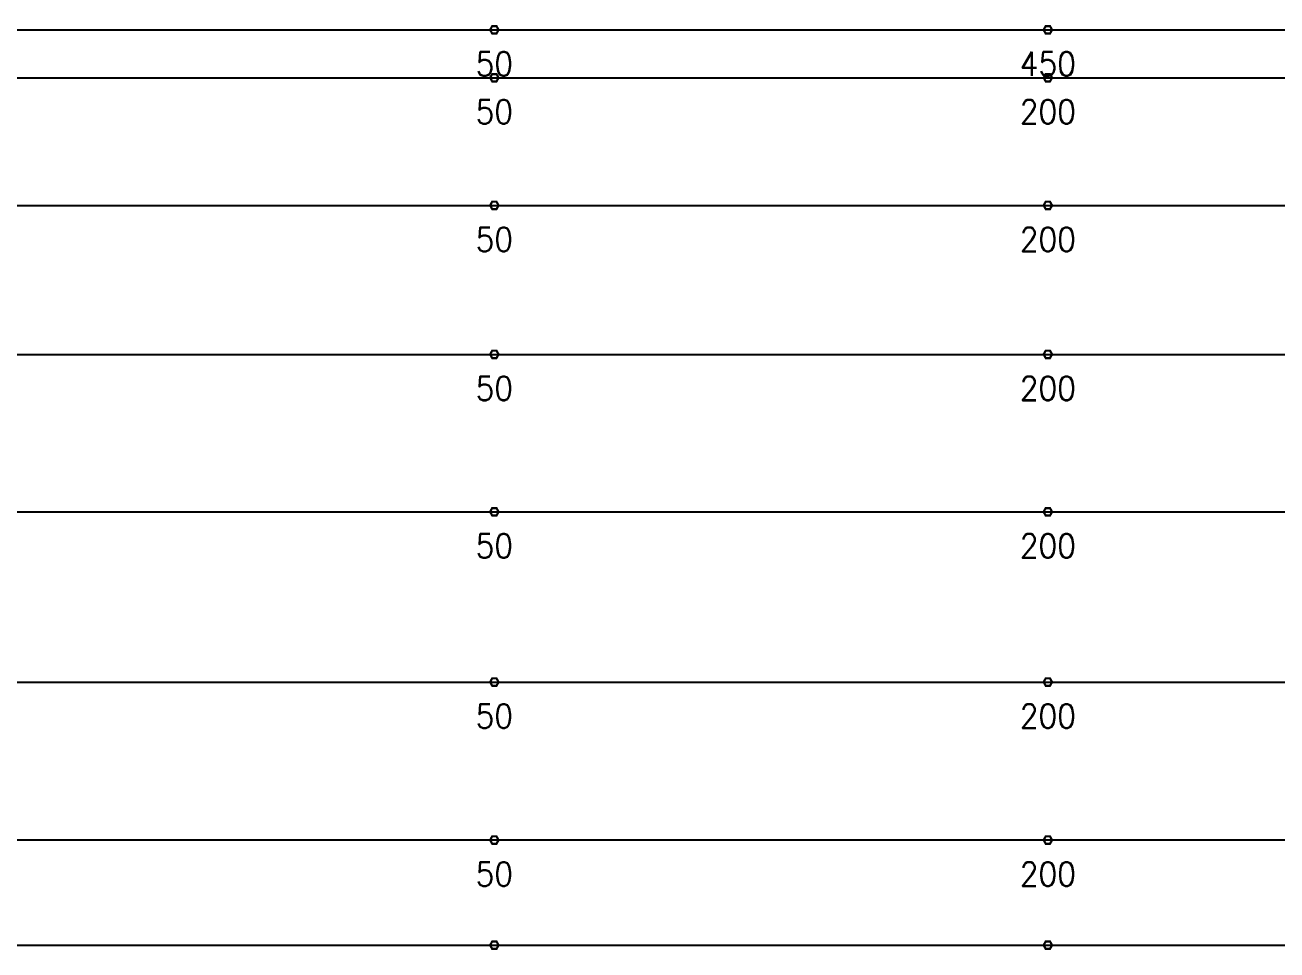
# Model space of a CAD drawing. Header units: millimetres. Extents: x 131700 to 589785, y -24154 to 46087.
# Drawn here: x 414241 to 426002, y 9101 to 17795 of the extents above; entities that cross this region are included whole.
import ezdxf
from ezdxf.enums import TextEntityAlignment as Align

# ---------------------------------------------------------------- set-up
doc = ezdxf.new("R2010")
doc.units = ezdxf.units.MM
doc.layers.get('0').update_dxf_attribs({"lineweight": 20})
doc.layers.add('ARES_TAG', color=3, linetype='Continuous')
doc.layers.add('NDC_S_TENDON', color=10, linetype='Continuous')
doc.layers.add('Current_plane_Column', color=7, linetype='Continuous', true_color=0x4b00ff)
doc.layers.add('NDC_LCAP', color=87, linetype='Continuous', plot=False)
doc.layers.add('NDC_S-TENDON', color=6, linetype='Continuous', lineweight=35)
doc.layers.add('NDC_S_ANNO', color=7, linetype='Continuous', lineweight=20)
doc.styles.add('ARES_BIGTEXT', font='VHARIALN.TTF')
doc.styles.add('ARES_ROMANS_0.36', font='romans.shx', dxfattribs={"width": 0.36, "bigfont": 'vns.shx'})
doc.styles.get("Standard").update_dxf_attribs({"font": 'arial.ttf'})

# ---------------------------------------------------------------- blocks, each defined once
blk = doc.blocks.new('*U583')
at = {"layer": 'NDC_S_TENDON'}
blk.add_line((5123, 0), (56672, 0), dxfattribs=at)
at = {"layer": 'ARES_TAG', "style": 'ARES_ROMANS_0.36', "width": 0.36}
blk.add_attdef('S3', text='', height=375, dxfattribs=at).set_placement((-9038, 0), align=Align.MIDDLE_CENTER)
at = {"layer": 'NDC_LCAP', "style": 'ARES_BIGTEXT'}
blk.add_attdef('L', text='', height=350, dxfattribs=at).set_placement((-9769, 0), align=Align.MIDDLE_RIGHT)
blk = doc.blocks.new('*U586')
at = {"layer": 'NDC_S_TENDON'}
blk.add_line((5123, 0), (56672, 0), dxfattribs=at)
at = {"layer": 'ARES_TAG', "style": 'ARES_ROMANS_0.36', "width": 0.36}
blk.add_attdef('S3', text='', height=375, dxfattribs=at).set_placement((-10219, 0), align=Align.MIDDLE_CENTER)
at = {"layer": 'NDC_LCAP', "style": 'ARES_BIGTEXT'}
blk.add_attdef('L', text='', height=350, dxfattribs=at).set_placement((-10950, 0), align=Align.MIDDLE_RIGHT)
blk = doc.blocks.new('*U598')
at = {"layer": 'NDC_S_TENDON'}
blk.add_line((5123, 0), (56672, 0), dxfattribs=at)
at = {"layer": 'ARES_TAG', "style": 'ARES_ROMANS_0.36', "width": 0.36}
blk.add_attdef('S3', text='', height=375, dxfattribs=at).set_placement((-9956, 0), align=Align.MIDDLE_CENTER)
at = {"layer": 'NDC_LCAP', "style": 'ARES_BIGTEXT'}
blk.add_attdef('L', text='', height=350, dxfattribs=at).set_placement((-10687, 0), align=Align.MIDDLE_RIGHT)
blk = doc.blocks.new('*U601')
at = {"layer": 'NDC_S_TENDON'}
blk.add_line((5123, 0), (56672, 0), dxfattribs=at)
at = {"layer": 'ARES_TAG', "style": 'ARES_ROMANS_0.36', "width": 0.36}
blk.add_attdef('S3', text='', height=375, dxfattribs=at).set_placement((-9042, 0), align=Align.MIDDLE_CENTER)
at = {"layer": 'NDC_LCAP', "style": 'ARES_BIGTEXT'}
blk.add_attdef('L', text='', height=350, dxfattribs=at).set_placement((-9773, 0), align=Align.MIDDLE_RIGHT)
blk = doc.blocks.new('*U605')
at = {"layer": 'NDC_S_TENDON'}
blk.add_line((-16450, 0), (25150, 0), dxfattribs=at)
at = {"layer": 'ARES_TAG', "style": 'ARES_ROMANS_0.36', "width": 0.36}
blk.add_attdef('S3', text='', height=375, rotation=6.4084, dxfattribs=at).set_placement((-31310, -1669), align=Align.MIDDLE_CENTER)
at = {"layer": 'NDC_LCAP', "style": 'ARES_BIGTEXT'}
blk.add_attdef('L', text='', height=350, rotation=6.4084, dxfattribs=at).set_placement((-32037, -1751), align=Align.MIDDLE_RIGHT)
blk = doc.blocks.new('*U604')
at = {"layer": 'NDC_S_TENDON'}
blk.add_line((-16450, 0), (25150, 0), dxfattribs=at)
at = {"layer": 'ARES_TAG', "style": 'ARES_ROMANS_0.36', "width": 0.36}
blk.add_attdef('S3', text='', height=375, rotation=5.4684, dxfattribs=at).set_placement((-31315, -1423), align=Align.MIDDLE_CENTER)
at = {"layer": 'NDC_LCAP', "style": 'ARES_BIGTEXT'}
blk.add_attdef('L', text='', height=350, rotation=5.4684, dxfattribs=at).set_placement((-32043, -1493), align=Align.MIDDLE_RIGHT)
blk = doc.blocks.new('TDX')
at = {"layer": 'NDC_S-TENDON', "linetype": 'Continuous'}
for points, elevation in [([(36090, 8250, 20, 20, 0), (36070, 8285, 20, 20, 0), (36030, 8285, 20, 20, 0), (36010, 8250, 20, 20, 0), (36030, 8215, 20, 20, 0), (36070, 8215, 20, 20, 0)], 2550), ([(36090, 8250, 20, 20, 0), (36070, 8285, 20, 20, 0), (36030, 8285, 20, 20, 0), (36010, 8250, 20, 20, 0), (36030, 8215, 20, 20, 0), (36070, 8215, 20, 20, 0)], 2550), ([(36090, 8250, 20, 20, 0), (36070, 8285, 20, 20, 0), (36030, 8285, 20, 20, 0), (36010, 8250, 20, 20, 0), (36030, 8215, 20, 20, 0), (36070, 8215, 20, 20, 0)], 5039), ([(36090, 8250, 20, 20, 0), (36070, 8285, 20, 20, 0), (36030, 8285, 20, 20, 0), (36010, 8250, 20, 20, 0), (36030, 8215, 20, 20, 0), (36070, 8215, 20, 20, 0)], 5039), ([(36090, 8249, 20, 20, 0), (36070, 8284, 20, 20, 0), (36030, 8284, 20, 20, 0), (36010, 8249, 20, 20, 0), (36030, 8214, 20, 20, 0), (36070, 8214, 20, 20, 0)], 4464), ([(36090, 8249, 20, 20, 0), (36070, 8284, 20, 20, 0), (36030, 8284, 20, 20, 0), (36010, 8249, 20, 20, 0), (36030, 8214, 20, 20, 0), (36070, 8214, 20, 20, 0)], 4464), ([(41290, 8250, 20, 20, 0), (41270, 8285, 20, 20, 0), (41230, 8285, 20, 20, 0), (41210, 8250, 20, 20, 0), (41230, 8215, 20, 20, 0), (41270, 8215, 20, 20, 0)], 2950), ([(41290, 8250, 20, 20, 0), (41270, 8285, 20, 20, 0), (41230, 8285, 20, 20, 0), (41210, 8250, 20, 20, 0), (41230, 8215, 20, 20, 0), (41270, 8215, 20, 20, 0)], 2950), ([(41290, 8250, 20, 20, 0), (41270, 8285, 20, 20, 0), (41230, 8285, 20, 20, 0), (41210, 8250, 20, 20, 0), (41230, 8215, 20, 20, 0), (41270, 8215, 20, 20, 0)], 2950), ([(41290, 8250, 20, 20, 0), (41270, 8285, 20, 20, 0), (41230, 8285, 20, 20, 0), (41210, 8250, 20, 20, 0), (41230, 8215, 20, 20, 0), (41270, 8215, 20, 20, 0)], 2950), ([(41290, 8250, 20, 20, 0), (41270, 8285, 20, 20, 0), (41230, 8285, 20, 20, 0), (41210, 8250, 20, 20, 0), (41230, 8215, 20, 20, 0), (41270, 8215, 20, 20, 0)], 5439), ([(41290, 8250, 20, 20, 0), (41270, 8285, 20, 20, 0), (41230, 8285, 20, 20, 0), (41210, 8250, 20, 20, 0), (41230, 8215, 20, 20, 0), (41270, 8215, 20, 20, 0)], 5439), ([(41290, 8250, 20, 20, 0), (41270, 8285, 20, 20, 0), (41230, 8285, 20, 20, 0), (41210, 8250, 20, 20, 0), (41230, 8215, 20, 20, 0), (41270, 8215, 20, 20, 0)], 5439), ([(41290, 8250, 20, 20, 0), (41270, 8285, 20, 20, 0), (41230, 8285, 20, 20, 0), (41210, 8250, 20, 20, 0), (41230, 8215, 20, 20, 0), (41270, 8215, 20, 20, 0)], 5439), ([(41290, 8249, 20, 20, 0), (41270, 8284, 20, 20, 0), (41230, 8284, 20, 20, 0), (41210, 8249, 20, 20, 0), (41230, 8214, 20, 20, 0), (41270, 8214, 20, 20, 0)], 4864), ([(41290, 8249, 20, 20, 0), (41270, 8284, 20, 20, 0), (41230, 8284, 20, 20, 0), (41210, 8249, 20, 20, 0), (41230, 8214, 20, 20, 0), (41270, 8214, 20, 20, 0)], 4864), ([(41290, 8249, 20, 20, 0), (41270, 8284, 20, 20, 0), (41230, 8284, 20, 20, 0), (41210, 8249, 20, 20, 0), (41230, 8214, 20, 20, 0), (41270, 8214, 20, 20, 0)], 4864), ([(41290, 8249, 20, 20, 0), (41270, 8284, 20, 20, 0), (41230, 8284, 20, 20, 0), (41210, 8249, 20, 20, 0), (41230, 8214, 20, 20, 0), (41270, 8214, 20, 20, 0)], 4864), ([(36090, 7800, 20, 20, 0), (36070, 7834, 20, 20, 0), (36030, 7834, 20, 20, 0), (36010, 7800, 20, 20, 0), (36030, 7765, 20, 20, 0), (36070, 7765, 20, 20, 0)], 2800), ([(36090, 7800, 20, 20, 0), (36070, 7834, 20, 20, 0), (36030, 7834, 20, 20, 0), (36010, 7800, 20, 20, 0), (36030, 7765, 20, 20, 0), (36070, 7765, 20, 20, 0)], 2800), ([(36090, 7800, 20, 20, 0), (36070, 7834, 20, 20, 0), (36030, 7834, 20, 20, 0), (36010, 7800, 20, 20, 0), (36030, 7765, 20, 20, 0), (36070, 7765, 20, 20, 0)], 5289), ([(36090, 7800, 20, 20, 0), (36070, 7834, 20, 20, 0), (36030, 7834, 20, 20, 0), (36010, 7800, 20, 20, 0), (36030, 7765, 20, 20, 0), (36070, 7765, 20, 20, 0)], 5289), ([(36090, 7799, 20, 20, 0), (36070, 7833, 20, 20, 0), (36030, 7833, 20, 20, 0), (36010, 7799, 20, 20, 0), (36030, 7764, 20, 20, 0), (36070, 7764, 20, 20, 0)], 4714), ([(36090, 7799, 20, 20, 0), (36070, 7833, 20, 20, 0), (36030, 7833, 20, 20, 0), (36010, 7799, 20, 20, 0), (36030, 7764, 20, 20, 0), (36070, 7764, 20, 20, 0)], 4714), ([(41290, 7800, 20, 20, 0), (41270, 7834, 20, 20, 0), (41230, 7834, 20, 20, 0), (41210, 7800, 20, 20, 0), (41230, 7765, 20, 20, 0), (41270, 7765, 20, 20, 0)], 2950), ([(41290, 7800, 20, 20, 0), (41270, 7834, 20, 20, 0), (41230, 7834, 20, 20, 0), (41210, 7800, 20, 20, 0), (41230, 7765, 20, 20, 0), (41270, 7765, 20, 20, 0)], 2950), ([(41290, 7800, 20, 20, 0), (41270, 7834, 20, 20, 0), (41230, 7834, 20, 20, 0), (41210, 7800, 20, 20, 0), (41230, 7765, 20, 20, 0), (41270, 7765, 20, 20, 0)], 2950), ([(41290, 7800, 20, 20, 0), (41270, 7834, 20, 20, 0), (41230, 7834, 20, 20, 0), (41210, 7800, 20, 20, 0), (41230, 7765, 20, 20, 0), (41270, 7765, 20, 20, 0)], 2950), ([(41290, 7800, 20, 20, 0), (41270, 7834, 20, 20, 0), (41230, 7834, 20, 20, 0), (41210, 7800, 20, 20, 0), (41230, 7765, 20, 20, 0), (41270, 7765, 20, 20, 0)], 5439), ([(41290, 7800, 20, 20, 0), (41270, 7834, 20, 20, 0), (41230, 7834, 20, 20, 0), (41210, 7800, 20, 20, 0), (41230, 7765, 20, 20, 0), (41270, 7765, 20, 20, 0)], 5439), ([(41290, 7800, 20, 20, 0), (41270, 7834, 20, 20, 0), (41230, 7834, 20, 20, 0), (41210, 7800, 20, 20, 0), (41230, 7765, 20, 20, 0), (41270, 7765, 20, 20, 0)], 5439), ([(41290, 7800, 20, 20, 0), (41270, 7834, 20, 20, 0), (41230, 7834, 20, 20, 0), (41210, 7800, 20, 20, 0), (41230, 7765, 20, 20, 0), (41270, 7765, 20, 20, 0)], 5439), ([(41290, 7799, 20, 20, 0), (41270, 7833, 20, 20, 0), (41230, 7833, 20, 20, 0), (41210, 7799, 20, 20, 0), (41230, 7764, 20, 20, 0), (41270, 7764, 20, 20, 0)], 4864), ([(41290, 7799, 20, 20, 0), (41270, 7833, 20, 20, 0), (41230, 7833, 20, 20, 0), (41210, 7799, 20, 20, 0), (41230, 7764, 20, 20, 0), (41270, 7764, 20, 20, 0)], 4864), ([(41290, 7799, 20, 20, 0), (41270, 7833, 20, 20, 0), (41230, 7833, 20, 20, 0), (41210, 7799, 20, 20, 0), (41230, 7764, 20, 20, 0), (41270, 7764, 20, 20, 0)], 4864), ([(41290, 7799, 20, 20, 0), (41270, 7833, 20, 20, 0), (41230, 7833, 20, 20, 0), (41210, 7799, 20, 20, 0), (41230, 7764, 20, 20, 0), (41270, 7764, 20, 20, 0)], 4864), ([(36090, 6600, 20, 20, 0), (36070, 6635, 20, 20, 0), (36030, 6635, 20, 20, 0), (36010, 6600, 20, 20, 0), (36030, 6565, 20, 20, 0), (36070, 6565, 20, 20, 0)], 2800), ([(36090, 6600, 20, 20, 0), (36070, 6635, 20, 20, 0), (36030, 6635, 20, 20, 0), (36010, 6600, 20, 20, 0), (36030, 6565, 20, 20, 0), (36070, 6565, 20, 20, 0)], 2800), ([(36090, 6600, 20, 20, 0), (36070, 6635, 20, 20, 0), (36030, 6635, 20, 20, 0), (36010, 6600, 20, 20, 0), (36030, 6565, 20, 20, 0), (36070, 6565, 20, 20, 0)], 5289), ([(36090, 6600, 20, 20, 0), (36070, 6635, 20, 20, 0), (36030, 6635, 20, 20, 0), (36010, 6600, 20, 20, 0), (36030, 6565, 20, 20, 0), (36070, 6565, 20, 20, 0)], 5289), ([(36090, 6599, 20, 20, 0), (36070, 6634, 20, 20, 0), (36030, 6634, 20, 20, 0), (36010, 6599, 20, 20, 0), (36030, 6564, 20, 20, 0), (36070, 6564, 20, 20, 0)], 4714), ([(36090, 6599, 20, 20, 0), (36070, 6634, 20, 20, 0), (36030, 6634, 20, 20, 0), (36010, 6599, 20, 20, 0), (36030, 6564, 20, 20, 0), (36070, 6564, 20, 20, 0)], 4714), ([(41290, 6600, 20, 20, 0), (41270, 6635, 20, 20, 0), (41230, 6635, 20, 20, 0), (41210, 6600, 20, 20, 0), (41230, 6565, 20, 20, 0), (41270, 6565, 20, 20, 0)], 2950), ([(41290, 6600, 20, 20, 0), (41270, 6635, 20, 20, 0), (41230, 6635, 20, 20, 0), (41210, 6600, 20, 20, 0), (41230, 6565, 20, 20, 0), (41270, 6565, 20, 20, 0)], 2950), ([(41290, 6600, 20, 20, 0), (41270, 6635, 20, 20, 0), (41230, 6635, 20, 20, 0), (41210, 6600, 20, 20, 0), (41230, 6565, 20, 20, 0), (41270, 6565, 20, 20, 0)], 2950), ([(41290, 6600, 20, 20, 0), (41270, 6635, 20, 20, 0), (41230, 6635, 20, 20, 0), (41210, 6600, 20, 20, 0), (41230, 6565, 20, 20, 0), (41270, 6565, 20, 20, 0)], 2950), ([(41290, 6600, 20, 20, 0), (41270, 6635, 20, 20, 0), (41230, 6635, 20, 20, 0), (41210, 6600, 20, 20, 0), (41230, 6565, 20, 20, 0), (41270, 6565, 20, 20, 0)], 5439), ([(41290, 6600, 20, 20, 0), (41270, 6635, 20, 20, 0), (41230, 6635, 20, 20, 0), (41210, 6600, 20, 20, 0), (41230, 6565, 20, 20, 0), (41270, 6565, 20, 20, 0)], 5439), ([(41290, 6600, 20, 20, 0), (41270, 6635, 20, 20, 0), (41230, 6635, 20, 20, 0), (41210, 6600, 20, 20, 0), (41230, 6565, 20, 20, 0), (41270, 6565, 20, 20, 0)], 5439), ([(41290, 6600, 20, 20, 0), (41270, 6635, 20, 20, 0), (41230, 6635, 20, 20, 0), (41210, 6600, 20, 20, 0), (41230, 6565, 20, 20, 0), (41270, 6565, 20, 20, 0)], 5439), ([(41290, 6599, 20, 20, 0), (41270, 6634, 20, 20, 0), (41230, 6634, 20, 20, 0), (41210, 6599, 20, 20, 0), (41230, 6564, 20, 20, 0), (41270, 6564, 20, 20, 0)], 4864), ([(41290, 6599, 20, 20, 0), (41270, 6634, 20, 20, 0), (41230, 6634, 20, 20, 0), (41210, 6599, 20, 20, 0), (41230, 6564, 20, 20, 0), (41270, 6564, 20, 20, 0)], 4864), ([(41290, 6599, 20, 20, 0), (41270, 6634, 20, 20, 0), (41230, 6634, 20, 20, 0), (41210, 6599, 20, 20, 0), (41230, 6564, 20, 20, 0), (41270, 6564, 20, 20, 0)], 4864), ([(41290, 6599, 20, 20, 0), (41270, 6634, 20, 20, 0), (41230, 6634, 20, 20, 0), (41210, 6599, 20, 20, 0), (41230, 6564, 20, 20, 0), (41270, 6564, 20, 20, 0)], 4864), ([(36090, 5200, 20, 20, 0), (36070, 5235, 20, 20, 0), (36030, 5235, 20, 20, 0), (36010, 5200, 20, 20, 0), (36030, 5165, 20, 20, 0), (36070, 5165, 20, 20, 0)], 2800), ([(36090, 5200, 20, 20, 0), (36070, 5235, 20, 20, 0), (36030, 5235, 20, 20, 0), (36010, 5200, 20, 20, 0), (36030, 5165, 20, 20, 0), (36070, 5165, 20, 20, 0)], 2800), ([(36090, 5200, 20, 20, 0), (36070, 5235, 20, 20, 0), (36030, 5235, 20, 20, 0), (36010, 5200, 20, 20, 0), (36030, 5165, 20, 20, 0), (36070, 5165, 20, 20, 0)], 5289), ([(36090, 5200, 20, 20, 0), (36070, 5235, 20, 20, 0), (36030, 5235, 20, 20, 0), (36010, 5200, 20, 20, 0), (36030, 5165, 20, 20, 0), (36070, 5165, 20, 20, 0)], 5289), ([(36090, 5199, 20, 20, 0), (36070, 5234, 20, 20, 0), (36030, 5234, 20, 20, 0), (36010, 5199, 20, 20, 0), (36030, 5164, 20, 20, 0), (36070, 5164, 20, 20, 0)], 4714), ([(36090, 5199, 20, 20, 0), (36070, 5234, 20, 20, 0), (36030, 5234, 20, 20, 0), (36010, 5199, 20, 20, 0), (36030, 5164, 20, 20, 0), (36070, 5164, 20, 20, 0)], 4714), ([(41290, 5200, 20, 20, 0), (41270, 5235, 20, 20, 0), (41230, 5235, 20, 20, 0), (41210, 5200, 20, 20, 0), (41230, 5165, 20, 20, 0), (41270, 5165, 20, 20, 0)], 2950), ([(41290, 5200, 20, 20, 0), (41270, 5235, 20, 20, 0), (41230, 5235, 20, 20, 0), (41210, 5200, 20, 20, 0), (41230, 5165, 20, 20, 0), (41270, 5165, 20, 20, 0)], 2950), ([(41290, 5200, 20, 20, 0), (41270, 5235, 20, 20, 0), (41230, 5235, 20, 20, 0), (41210, 5200, 20, 20, 0), (41230, 5165, 20, 20, 0), (41270, 5165, 20, 20, 0)], 2950), ([(41290, 5200, 20, 20, 0), (41270, 5235, 20, 20, 0), (41230, 5235, 20, 20, 0), (41210, 5200, 20, 20, 0), (41230, 5165, 20, 20, 0), (41270, 5165, 20, 20, 0)], 2950), ([(41290, 5200, 20, 20, 0), (41270, 5235, 20, 20, 0), (41230, 5235, 20, 20, 0), (41210, 5200, 20, 20, 0), (41230, 5165, 20, 20, 0), (41270, 5165, 20, 20, 0)], 5439), ([(41290, 5200, 20, 20, 0), (41270, 5235, 20, 20, 0), (41230, 5235, 20, 20, 0), (41210, 5200, 20, 20, 0), (41230, 5165, 20, 20, 0), (41270, 5165, 20, 20, 0)], 5439), ([(41290, 5200, 20, 20, 0), (41270, 5235, 20, 20, 0), (41230, 5235, 20, 20, 0), (41210, 5200, 20, 20, 0), (41230, 5165, 20, 20, 0), (41270, 5165, 20, 20, 0)], 5439), ([(41290, 5200, 20, 20, 0), (41270, 5235, 20, 20, 0), (41230, 5235, 20, 20, 0), (41210, 5200, 20, 20, 0), (41230, 5165, 20, 20, 0), (41270, 5165, 20, 20, 0)], 5439), ([(41290, 5199, 20, 20, 0), (41270, 5234, 20, 20, 0), (41230, 5234, 20, 20, 0), (41210, 5199, 20, 20, 0), (41230, 5164, 20, 20, 0), (41270, 5164, 20, 20, 0)], 4864), ([(41290, 5199, 20, 20, 0), (41270, 5234, 20, 20, 0), (41230, 5234, 20, 20, 0), (41210, 5199, 20, 20, 0), (41230, 5164, 20, 20, 0), (41270, 5164, 20, 20, 0)], 4864), ([(41290, 5199, 20, 20, 0), (41270, 5234, 20, 20, 0), (41230, 5234, 20, 20, 0), (41210, 5199, 20, 20, 0), (41230, 5164, 20, 20, 0), (41270, 5164, 20, 20, 0)], 4864), ([(41290, 5199, 20, 20, 0), (41270, 5234, 20, 20, 0), (41230, 5234, 20, 20, 0), (41210, 5199, 20, 20, 0), (41230, 5164, 20, 20, 0), (41270, 5164, 20, 20, 0)], 4864), ([(36090, 3720, 20, 20, 0), (36070, 3755, 20, 20, 0), (36030, 3755, 20, 20, 0), (36010, 3720, 20, 20, 0), (36030, 3685, 20, 20, 0), (36070, 3685, 20, 20, 0)], 2800), ([(36090, 3720, 20, 20, 0), (36070, 3755, 20, 20, 0), (36030, 3755, 20, 20, 0), (36010, 3720, 20, 20, 0), (36030, 3685, 20, 20, 0), (36070, 3685, 20, 20, 0)], 2800), ([(36090, 3720, 20, 20, 0), (36070, 3755, 20, 20, 0), (36030, 3755, 20, 20, 0), (36010, 3720, 20, 20, 0), (36030, 3685, 20, 20, 0), (36070, 3685, 20, 20, 0)], 5289), ([(36090, 3720, 20, 20, 0), (36070, 3755, 20, 20, 0), (36030, 3755, 20, 20, 0), (36010, 3720, 20, 20, 0), (36030, 3685, 20, 20, 0), (36070, 3685, 20, 20, 0)], 5289), ([(41290, 3720, 20, 20, 0), (41270, 3755, 20, 20, 0), (41230, 3755, 20, 20, 0), (41210, 3720, 20, 20, 0), (41230, 3685, 20, 20, 0), (41270, 3685, 20, 20, 0)], 2950), ([(41290, 3720, 20, 20, 0), (41270, 3755, 20, 20, 0), (41230, 3755, 20, 20, 0), (41210, 3720, 20, 20, 0), (41230, 3685, 20, 20, 0), (41270, 3685, 20, 20, 0)], 2950), ([(41290, 3720, 20, 20, 0), (41270, 3755, 20, 20, 0), (41230, 3755, 20, 20, 0), (41210, 3720, 20, 20, 0), (41230, 3685, 20, 20, 0), (41270, 3685, 20, 20, 0)], 2950), ([(41290, 3720, 20, 20, 0), (41270, 3755, 20, 20, 0), (41230, 3755, 20, 20, 0), (41210, 3720, 20, 20, 0), (41230, 3685, 20, 20, 0), (41270, 3685, 20, 20, 0)], 2950), ([(41290, 3720, 20, 20, 0), (41270, 3755, 20, 20, 0), (41230, 3755, 20, 20, 0), (41210, 3720, 20, 20, 0), (41230, 3685, 20, 20, 0), (41270, 3685, 20, 20, 0)], 5439), ([(41290, 3720, 20, 20, 0), (41270, 3755, 20, 20, 0), (41230, 3755, 20, 20, 0), (41210, 3720, 20, 20, 0), (41230, 3685, 20, 20, 0), (41270, 3685, 20, 20, 0)], 5439), ([(41290, 3720, 20, 20, 0), (41270, 3755, 20, 20, 0), (41230, 3755, 20, 20, 0), (41210, 3720, 20, 20, 0), (41230, 3685, 20, 20, 0), (41270, 3685, 20, 20, 0)], 5439), ([(41290, 3720, 20, 20, 0), (41270, 3755, 20, 20, 0), (41230, 3755, 20, 20, 0), (41210, 3720, 20, 20, 0), (41230, 3685, 20, 20, 0), (41270, 3685, 20, 20, 0)], 5439), ([(36090, 3719, 20, 20, 0), (36070, 3754, 20, 20, 0), (36030, 3754, 20, 20, 0), (36010, 3719, 20, 20, 0), (36030, 3684, 20, 20, 0), (36070, 3684, 20, 20, 0)], 4714), ([(36090, 3719, 20, 20, 0), (36070, 3754, 20, 20, 0), (36030, 3754, 20, 20, 0), (36010, 3719, 20, 20, 0), (36030, 3684, 20, 20, 0), (36070, 3684, 20, 20, 0)], 4714), ([(41290, 3719, 20, 20, 0), (41270, 3754, 20, 20, 0), (41230, 3754, 20, 20, 0), (41210, 3719, 20, 20, 0), (41230, 3684, 20, 20, 0), (41270, 3684, 20, 20, 0)], 4864), ([(41290, 3719, 20, 20, 0), (41270, 3754, 20, 20, 0), (41230, 3754, 20, 20, 0), (41210, 3719, 20, 20, 0), (41230, 3684, 20, 20, 0), (41270, 3684, 20, 20, 0)], 4864), ([(41290, 3719, 20, 20, 0), (41270, 3754, 20, 20, 0), (41230, 3754, 20, 20, 0), (41210, 3719, 20, 20, 0), (41230, 3684, 20, 20, 0), (41270, 3684, 20, 20, 0)], 4864), ([(41290, 3719, 20, 20, 0), (41270, 3754, 20, 20, 0), (41230, 3754, 20, 20, 0), (41210, 3719, 20, 20, 0), (41230, 3684, 20, 20, 0), (41270, 3684, 20, 20, 0)], 4864), ([(36090, 2120, 20, 20, 0), (36070, 2155, 20, 20, 0), (36030, 2155, 20, 20, 0), (36010, 2120, 20, 20, 0), (36030, 2085, 20, 20, 0), (36070, 2085, 20, 20, 0)], 2800), ([(36090, 2120, 20, 20, 0), (36070, 2155, 20, 20, 0), (36030, 2155, 20, 20, 0), (36010, 2120, 20, 20, 0), (36030, 2085, 20, 20, 0), (36070, 2085, 20, 20, 0)], 2800), ([(36090, 2120, 20, 20, 0), (36070, 2155, 20, 20, 0), (36030, 2155, 20, 20, 0), (36010, 2120, 20, 20, 0), (36030, 2085, 20, 20, 0), (36070, 2085, 20, 20, 0)], 5289), ([(36090, 2120, 20, 20, 0), (36070, 2155, 20, 20, 0), (36030, 2155, 20, 20, 0), (36010, 2120, 20, 20, 0), (36030, 2085, 20, 20, 0), (36070, 2085, 20, 20, 0)], 5289), ([(36090, 2119, 20, 20, 0), (36070, 2154, 20, 20, 0), (36030, 2154, 20, 20, 0), (36010, 2119, 20, 20, 0), (36030, 2084, 20, 20, 0), (36070, 2084, 20, 20, 0)], 4714), ([(36090, 2119, 20, 20, 0), (36070, 2154, 20, 20, 0), (36030, 2154, 20, 20, 0), (36010, 2119, 20, 20, 0), (36030, 2084, 20, 20, 0), (36070, 2084, 20, 20, 0)], 4714), ([(41290, 2120, 20, 20, 0), (41270, 2155, 20, 20, 0), (41230, 2155, 20, 20, 0), (41210, 2120, 20, 20, 0), (41230, 2085, 20, 20, 0), (41270, 2085, 20, 20, 0)], 2950), ([(41290, 2120, 20, 20, 0), (41270, 2155, 20, 20, 0), (41230, 2155, 20, 20, 0), (41210, 2120, 20, 20, 0), (41230, 2085, 20, 20, 0), (41270, 2085, 20, 20, 0)], 2950), ([(41290, 2120, 20, 20, 0), (41270, 2155, 20, 20, 0), (41230, 2155, 20, 20, 0), (41210, 2120, 20, 20, 0), (41230, 2085, 20, 20, 0), (41270, 2085, 20, 20, 0)], 2950), ([(41290, 2120, 20, 20, 0), (41270, 2155, 20, 20, 0), (41230, 2155, 20, 20, 0), (41210, 2120, 20, 20, 0), (41230, 2085, 20, 20, 0), (41270, 2085, 20, 20, 0)], 2950), ([(41290, 2120, 20, 20, 0), (41270, 2155, 20, 20, 0), (41230, 2155, 20, 20, 0), (41210, 2120, 20, 20, 0), (41230, 2085, 20, 20, 0), (41270, 2085, 20, 20, 0)], 5439), ([(41290, 2120, 20, 20, 0), (41270, 2155, 20, 20, 0), (41230, 2155, 20, 20, 0), (41210, 2120, 20, 20, 0), (41230, 2085, 20, 20, 0), (41270, 2085, 20, 20, 0)], 5439), ([(41290, 2120, 20, 20, 0), (41270, 2155, 20, 20, 0), (41230, 2155, 20, 20, 0), (41210, 2120, 20, 20, 0), (41230, 2085, 20, 20, 0), (41270, 2085, 20, 20, 0)], 5439), ([(41290, 2120, 20, 20, 0), (41270, 2155, 20, 20, 0), (41230, 2155, 20, 20, 0), (41210, 2120, 20, 20, 0), (41230, 2085, 20, 20, 0), (41270, 2085, 20, 20, 0)], 5439), ([(41290, 2119, 20, 20, 0), (41270, 2154, 20, 20, 0), (41230, 2154, 20, 20, 0), (41210, 2119, 20, 20, 0), (41230, 2084, 20, 20, 0), (41270, 2084, 20, 20, 0)], 4864), ([(41290, 2119, 20, 20, 0), (41270, 2154, 20, 20, 0), (41230, 2154, 20, 20, 0), (41210, 2119, 20, 20, 0), (41230, 2084, 20, 20, 0), (41270, 2084, 20, 20, 0)], 4864), ([(41290, 2119, 20, 20, 0), (41270, 2154, 20, 20, 0), (41230, 2154, 20, 20, 0), (41210, 2119, 20, 20, 0), (41230, 2084, 20, 20, 0), (41270, 2084, 20, 20, 0)], 4864), ([(41290, 2119, 20, 20, 0), (41270, 2154, 20, 20, 0), (41230, 2154, 20, 20, 0), (41210, 2119, 20, 20, 0), (41230, 2084, 20, 20, 0), (41270, 2084, 20, 20, 0)], 4864), ([(36090, 635, 20, 20, 0), (36070, 670, 20, 20, 0), (36030, 670, 20, 20, 0), (36010, 635, 20, 20, 0), (36030, 601, 20, 20, 0), (36070, 601, 20, 20, 0)], 2800), ([(36090, 635, 20, 20, 0), (36070, 670, 20, 20, 0), (36030, 670, 20, 20, 0), (36010, 635, 20, 20, 0), (36030, 601, 20, 20, 0), (36070, 601, 20, 20, 0)], 2800), ([(36090, 635, 20, 20, 0), (36070, 670, 20, 20, 0), (36030, 670, 20, 20, 0), (36010, 635, 20, 20, 0), (36030, 601, 20, 20, 0), (36070, 601, 20, 20, 0)], 5289), ([(36090, 635, 20, 20, 0), (36070, 670, 20, 20, 0), (36030, 670, 20, 20, 0), (36010, 635, 20, 20, 0), (36030, 601, 20, 20, 0), (36070, 601, 20, 20, 0)], 5289), ([(36090, 634, 20, 20, 0), (36070, 669, 20, 20, 0), (36030, 669, 20, 20, 0), (36010, 634, 20, 20, 0), (36030, 599, 20, 20, 0), (36070, 599, 20, 20, 0)], 4714), ([(36090, 634, 20, 20, 0), (36070, 669, 20, 20, 0), (36030, 669, 20, 20, 0), (36010, 634, 20, 20, 0), (36030, 599, 20, 20, 0), (36070, 599, 20, 20, 0)], 4714), ([(41290, 635, 20, 20, 0), (41270, 670, 20, 20, 0), (41230, 670, 20, 20, 0), (41210, 635, 20, 20, 0), (41230, 601, 20, 20, 0), (41270, 601, 20, 20, 0)], 2950), ([(41290, 635, 20, 20, 0), (41270, 670, 20, 20, 0), (41230, 670, 20, 20, 0), (41210, 635, 20, 20, 0), (41230, 601, 20, 20, 0), (41270, 601, 20, 20, 0)], 2950), ([(41290, 635, 20, 20, 0), (41270, 670, 20, 20, 0), (41230, 670, 20, 20, 0), (41210, 635, 20, 20, 0), (41230, 601, 20, 20, 0), (41270, 601, 20, 20, 0)], 2950), ([(41290, 635, 20, 20, 0), (41270, 670, 20, 20, 0), (41230, 670, 20, 20, 0), (41210, 635, 20, 20, 0), (41230, 601, 20, 20, 0), (41270, 601, 20, 20, 0)], 2950), ([(41290, 635, 20, 20, 0), (41270, 670, 20, 20, 0), (41230, 670, 20, 20, 0), (41210, 635, 20, 20, 0), (41230, 601, 20, 20, 0), (41270, 601, 20, 20, 0)], 5439), ([(41290, 635, 20, 20, 0), (41270, 670, 20, 20, 0), (41230, 670, 20, 20, 0), (41210, 635, 20, 20, 0), (41230, 601, 20, 20, 0), (41270, 601, 20, 20, 0)], 5439), ([(41290, 635, 20, 20, 0), (41270, 670, 20, 20, 0), (41230, 670, 20, 20, 0), (41210, 635, 20, 20, 0), (41230, 601, 20, 20, 0), (41270, 601, 20, 20, 0)], 5439), ([(41290, 635, 20, 20, 0), (41270, 670, 20, 20, 0), (41230, 670, 20, 20, 0), (41210, 635, 20, 20, 0), (41230, 601, 20, 20, 0), (41270, 601, 20, 20, 0)], 5439), ([(41290, 634, 20, 20, 0), (41270, 669, 20, 20, 0), (41230, 669, 20, 20, 0), (41210, 634, 20, 20, 0), (41230, 599, 20, 20, 0), (41270, 599, 20, 20, 0)], 4864), ([(41290, 634, 20, 20, 0), (41270, 669, 20, 20, 0), (41230, 669, 20, 20, 0), (41210, 634, 20, 20, 0), (41230, 599, 20, 20, 0), (41270, 599, 20, 20, 0)], 4864), ([(41290, 634, 20, 20, 0), (41270, 669, 20, 20, 0), (41230, 669, 20, 20, 0), (41210, 634, 20, 20, 0), (41230, 599, 20, 20, 0), (41270, 599, 20, 20, 0)], 4864), ([(41290, 634, 20, 20, 0), (41270, 669, 20, 20, 0), (41230, 669, 20, 20, 0), (41210, 634, 20, 20, 0), (41230, 599, 20, 20, 0), (41270, 599, 20, 20, 0)], 4864), ([(36090, -353, 20, 20, 0), (36070, -318, 20, 20, 0), (36030, -318, 20, 20, 0), (36010, -353, 20, 20, 0), (36030, -387, 20, 20, 0), (36070, -387, 20, 20, 0)], 2500), ([(36090, -353, 20, 20, 0), (36070, -318, 20, 20, 0), (36030, -318, 20, 20, 0), (36010, -353, 20, 20, 0), (36030, -387, 20, 20, 0), (36070, -387, 20, 20, 0)], 2500), ([(36090, -353, 20, 20, 0), (36070, -318, 20, 20, 0), (36030, -318, 20, 20, 0), (36010, -353, 20, 20, 0), (36030, -387, 20, 20, 0), (36070, -387, 20, 20, 0)], 4989), ([(36090, -353, 20, 20, 0), (36070, -318, 20, 20, 0), (36030, -318, 20, 20, 0), (36010, -353, 20, 20, 0), (36030, -387, 20, 20, 0), (36070, -387, 20, 20, 0)], 4989), ([(36090, -354, 20, 20, 0), (36070, -319, 20, 20, 0), (36030, -319, 20, 20, 0), (36010, -354, 20, 20, 0), (36030, -389, 20, 20, 0), (36070, -389, 20, 20, 0)], 4414), ([(36090, -354, 20, 20, 0), (36070, -319, 20, 20, 0), (36030, -319, 20, 20, 0), (36010, -354, 20, 20, 0), (36030, -389, 20, 20, 0), (36070, -389, 20, 20, 0)], 4414), ([(41290, -353, 20, 20, 0), (41270, -318, 20, 20, 0), (41230, -318, 20, 20, 0), (41210, -353, 20, 20, 0), (41230, -387, 20, 20, 0), (41270, -387, 20, 20, 0)], 2900), ([(41290, -353, 20, 20, 0), (41270, -318, 20, 20, 0), (41230, -318, 20, 20, 0), (41210, -353, 20, 20, 0), (41230, -387, 20, 20, 0), (41270, -387, 20, 20, 0)], 2900), ([(41290, -353, 20, 20, 0), (41270, -318, 20, 20, 0), (41230, -318, 20, 20, 0), (41210, -353, 20, 20, 0), (41230, -387, 20, 20, 0), (41270, -387, 20, 20, 0)], 2900), ([(41290, -353, 20, 20, 0), (41270, -318, 20, 20, 0), (41230, -318, 20, 20, 0), (41210, -353, 20, 20, 0), (41230, -387, 20, 20, 0), (41270, -387, 20, 20, 0)], 2900), ([(41290, -353, 20, 20, 0), (41270, -318, 20, 20, 0), (41230, -318, 20, 20, 0), (41210, -353, 20, 20, 0), (41230, -387, 20, 20, 0), (41270, -387, 20, 20, 0)], 5389), ([(41290, -353, 20, 20, 0), (41270, -318, 20, 20, 0), (41230, -318, 20, 20, 0), (41210, -353, 20, 20, 0), (41230, -387, 20, 20, 0), (41270, -387, 20, 20, 0)], 5389), ([(41290, -353, 20, 20, 0), (41270, -318, 20, 20, 0), (41230, -318, 20, 20, 0), (41210, -353, 20, 20, 0), (41230, -387, 20, 20, 0), (41270, -387, 20, 20, 0)], 5389), ([(41290, -353, 20, 20, 0), (41270, -318, 20, 20, 0), (41230, -318, 20, 20, 0), (41210, -353, 20, 20, 0), (41230, -387, 20, 20, 0), (41270, -387, 20, 20, 0)], 5389), ([(41290, -354, 20, 20, 0), (41270, -319, 20, 20, 0), (41230, -319, 20, 20, 0), (41210, -354, 20, 20, 0), (41230, -389, 20, 20, 0), (41270, -389, 20, 20, 0)], 4814), ([(41290, -354, 20, 20, 0), (41270, -319, 20, 20, 0), (41230, -319, 20, 20, 0), (41210, -354, 20, 20, 0), (41230, -389, 20, 20, 0), (41270, -389, 20, 20, 0)], 4814), ([(41290, -354, 20, 20, 0), (41270, -319, 20, 20, 0), (41230, -319, 20, 20, 0), (41210, -354, 20, 20, 0), (41230, -389, 20, 20, 0), (41270, -389, 20, 20, 0)], 4814), ([(41290, -354, 20, 20, 0), (41270, -319, 20, 20, 0), (41230, -319, 20, 20, 0), (41210, -354, 20, 20, 0), (41230, -389, 20, 20, 0), (41270, -389, 20, 20, 0)], 4814)]:
    blk.add_lwpolyline(points, format="xyseb", close=True, dxfattribs=dict(at, elevation=elevation))
for name, p in [('*U598', (4226, 8249, 4587)), ('*U583', (4209, 7799, 4717)), ('*U583', (4209, 6599, 4717)), ('*U601', (4209, 5199, 4717)), ('*U583', (4209, 3719, 4717)), ('*U586', (4209, 2119, 4717))]:
    blk.add_blockref(name, p)
at = {"xscale": -1, "rotation": 180}
for name, p in [('*U604', (26500, 637, 4614)), ('*U605', (26500, -354, 4422))]:
    blk.add_blockref(name, p, dxfattribs=at)
at = {"layer": 'NDC_S_ANNO', "linetype": 'Continuous', "char_height": 225, "attachment_point": 5, "line_spacing_factor": 0.75}
for s, insert in [('\\FSTANDARD.shx;50', (36050, 7930, 2550)), ('\\FSTANDARD.shx;50', (36050, 7930, 5039)), ('\\FSTANDARD.shx;50', (36050, 7929, 4464)), ('\\FSTANDARD.shx;450', (41250, 7930, 2950)), ('\\FSTANDARD.shx;450', (41250, 7930, 5439)), ('\\FSTANDARD.shx;450', (41250, 7929, 4864)), ('\\FSTANDARD.shx;50', (36050, 7480, 2800)), ('\\FSTANDARD.shx;50', (36050, 7480, 5289)), ('\\FSTANDARD.shx;50', (36050, 7479, 4714)), ('\\FSTANDARD.shx;200', (41250, 7480, 2950)), ('\\FSTANDARD.shx;200', (41250, 7480, 5439)), ('\\FSTANDARD.shx;200', (41250, 7479, 4864)), ('\\FSTANDARD.shx;50', (36050, 6280, 2800)), ('\\FSTANDARD.shx;50', (36050, 6280, 5289)), ('\\FSTANDARD.shx;50', (36050, 6279, 4714)), ('\\FSTANDARD.shx;200', (41250, 6280, 2950)), ('\\FSTANDARD.shx;200', (41250, 6280, 5439)), ('\\FSTANDARD.shx;200', (41250, 6279, 4864)), ('\\FSTANDARD.shx;50', (36050, 4880, 2800)), ('\\FSTANDARD.shx;50', (36050, 4880, 5289)), ('\\FSTANDARD.shx;50', (36050, 4879, 4714)), ('\\FSTANDARD.shx;200', (41250, 4880, 2950)), ('\\FSTANDARD.shx;200', (41250, 4880, 5439)), ('\\FSTANDARD.shx;200', (41250, 4879, 4864)), ('\\FSTANDARD.shx;50', (36050, 3400, 2800)), ('\\FSTANDARD.shx;50', (36050, 3400, 5289)), ('\\FSTANDARD.shx;50', (36050, 3399, 4714)), ('\\FSTANDARD.shx;200', (41250, 3400, 2950)), ('\\FSTANDARD.shx;200', (41250, 3400, 5439)), ('\\FSTANDARD.shx;200', (41250, 3399, 4864)), ('\\FSTANDARD.shx;50', (36050, 1800, 2800)), ('\\FSTANDARD.shx;50', (36050, 1800, 5289)), ('\\FSTANDARD.shx;50', (36050, 1799, 4714)), ('\\FSTANDARD.shx;200', (41250, 1800, 2950)), ('\\FSTANDARD.shx;200', (41250, 1800, 5439)), ('\\FSTANDARD.shx;200', (41250, 1799, 4864)), ('\\FSTANDARD.shx;50', (36050, 315, 2800)), ('\\FSTANDARD.shx;50', (36050, 315, 5289)), ('\\FSTANDARD.shx;50', (36050, 314, 4714))]:
    blk.add_mtext(s, dxfattribs=dict(at, insert=insert))
at = {"layer": 'NDC_S_ANNO', "linetype": 'Continuous', "char_height": 225, "attachment_point": 5, "rotation": 0.0155, "line_spacing_factor": 0.75}
for insert in [(41250, 315, 2950), (41250, 315, 5439), (41250, 314, 4864)]:
    blk.add_mtext('\\FSTANDARD.shx;200', dxfattribs=dict(at, insert=insert))

msp = doc.modelspace()

# ---------------------------------------------------------------- block references
at = {"layer": 'Current_plane_Column'}
msp.add_blockref('TDX', (382600, 9500), dxfattribs=at)

doc.saveas('drawing.dxf')
